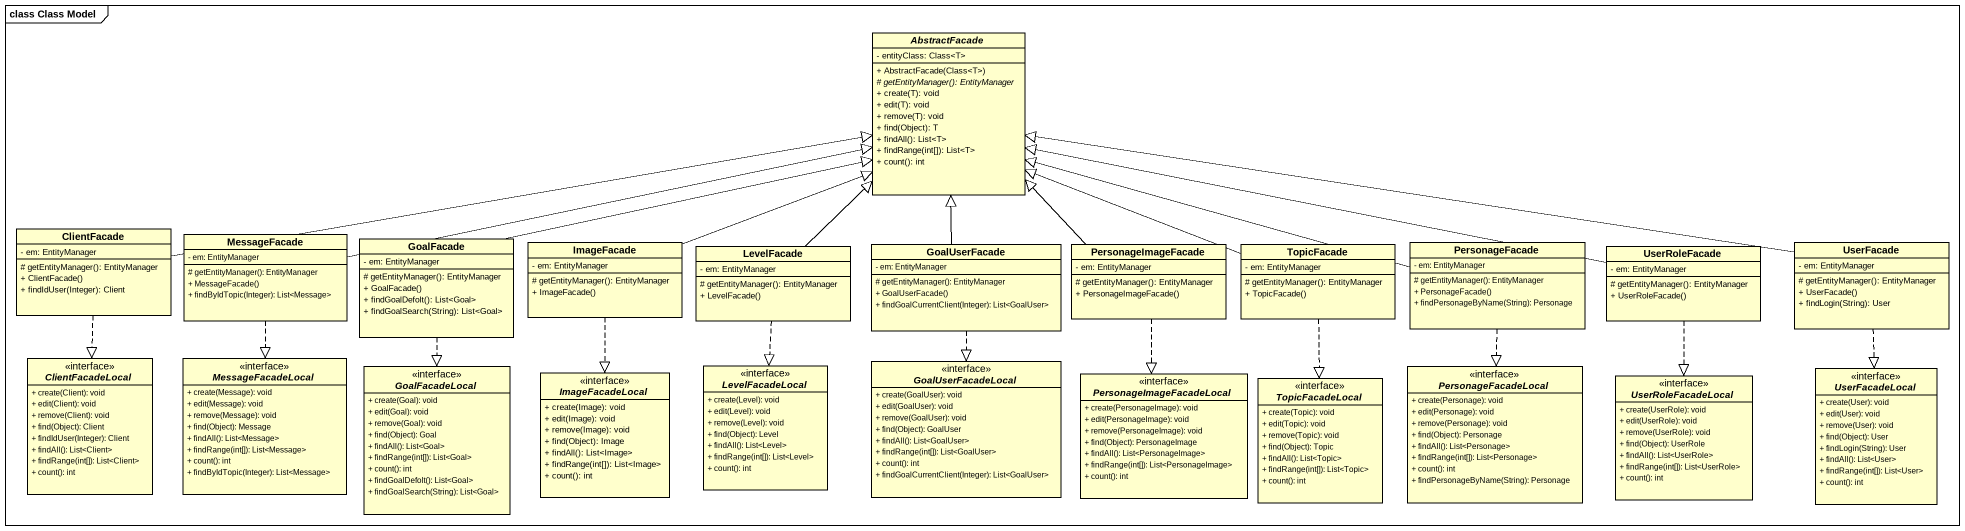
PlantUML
@startuml
mainframe class Class Model
hide circle
hide empty members
skinparam classAttributeIconSize 0
abstract class AbstractFacade {
  - entityClass: Class<T>
  + AbstractFacade(Class<T>)
  {abstract} # getEntityManager(): EntityManager
  + create(T): void
  + edit(T): void
  + remove(T): void
  + find(Object): T
  + findAll(): List<T>
  + findRange(int[]): List<T>
  + count(): int
}
class ClientFacade {
  - em: EntityManager
  # getEntityManager(): EntityManager
  + ClientFacade()
  + findIdUser(Integer): Client
}
class MessageFacade {
  - em: EntityManager
  # getEntityManager(): EntityManager
  + MessageFacade()
  + findByIdTopic(Integer): List<Message>
}
class GoalFacade {
  - em: EntityManager
  # getEntityManager(): EntityManager
  + GoalFacade()
  + findGoalDefolt(): List<Goal>
  + findGoalSearch(String): List<Goal>
}
class ImageFacade {
  - em: EntityManager
  # getEntityManager(): EntityManager
  + ImageFacade()
}
class LevelFacade {
  - em: EntityManager
  # getEntityManager(): EntityManager
  + LevelFacade()
}
class GoalUserFacade {
  - em: EntityManager
  # getEntityManager(): EntityManager
  + GoalUserFacade()
  + findGoalCurrentClient(Integer): List<GoalUser>
}
class PersonageImageFacade {
  - em: EntityManager
  # getEntityManager(): EntityManager
  + PersonageImageFacade()
}
class TopicFacade {
  - em: EntityManager
  # getEntityManager(): EntityManager
  + TopicFacade()
}
class PersonageFacade {
  - em: EntityManager
  # getEntityManager(): EntityManager
  + PersonageFacade()
  + findPersonageByName(String): Personage
}
class UserRoleFacade {
  - em: EntityManager
  # getEntityManager(): EntityManager
  + UserRoleFacade()
}
class UserFacade {
  - em: EntityManager
  # getEntityManager(): EntityManager
  + UserFacade()
  + findLogin(String): User
}
interface ClientFacadeLocal <<interface>> {
  + create(Client): void
  + edit(Client): void
  + remove(Client): void
  + find(Object): Client
  + findIdUser(Integer): Client
  + findAll(): List<Client>
  + findRange(int[]): List<Client>
  + count(): int
}
interface MessageFacadeLocal <<interface>> {
  + create(Message): void
  + edit(Message): void
  + remove(Message): void
  + find(Object): Message
  + findAll(): List<Message>
  + findRange(int[]): List<Message>
  + count(): int
  + findByIdTopic(Integer): List<Message>
}
interface GoalFacadeLocal <<interface>> {
  + create(Goal): void
  + edit(Goal): void
  + remove(Goal): void
  + find(Object): Goal
  + findAll(): List<Goal>
  + findRange(int[]): List<Goal>
  + count(): int
  + findGoalDefolt(): List<Goal>
  + findGoalSearch(String): List<Goal>
}
interface ImageFacadeLocal <<interface>> {
  + create(Image): void
  + edit(Image): void
  + remove(Image): void
  + find(Object): Image
  + findAll(): List<Image>
  + findRange(int[]): List<Image>
  + count(): int
}
interface LevelFacadeLocal <<interface>> {
  + create(Level): void
  + edit(Level): void
  + remove(Level): void
  + find(Object): Level
  + findAll(): List<Level>
  + findRange(int[]): List<Level>
  + count(): int
}
interface GoalUserFacadeLocal <<interface>> {
  + create(GoalUser): void
  + edit(GoalUser): void
  + remove(GoalUser): void
  + find(Object): GoalUser
  + findAll(): List<GoalUser>
  + findRange(int[]): List<GoalUser>
  + count(): int
  + findGoalCurrentClient(Integer): List<GoalUser>
}
interface PersonageImageFacadeLocal {
  + create(PersonageImage): void
  + edit(PersonageImage): void
  + remove(PersonageImage): void
  + find(Object): PersonageImage
  + findAll(): List<PersonageImage>
  + findRange(int[]): List<PersonageImage>
  + count(): int
}
interface PersonageFacadeLocal {
  + create(Personage): void
  + edit(Personage): void
  + remove(Personage): void
  + find(Object): Personage
  + findAll(): List<Personage>
  + findRange(int[]): List<Personage>
  + count(): int
  + findPersonageByName(String): Personage
}
interface UserFacadeLocal <<interface>> {
  + create(User): void
  + edit(User): void
  + remove(User): void
  + find(Object): User
  + findLogin(String): User
  + findAll(): List<User>
  + findRange(int[]): List<User>
  + count(): int
}
interface TopicFacadeLocal <<interface>> {
  + create(Topic): void
  + edit(Topic): void
  + remove(Topic): void
  + find(Object): Topic
  + findAll(): List<Topic>
  + findRange(int[]): List<Topic>
  + count(): int
}
interface UserRoleFacadeLocal <<interface>> {
  + create(UserRole): void
  + edit(UserRole): void
  + remove(UserRole): void
  + find(Object): UserRole
  + findAll(): List<UserRole>
  + findRange(int[]): List<UserRole>
  + count(): int
}
ClientFacade -right-|> AbstractFacade
ClientFacade ..|> ClientFacadeLocal
MessageFacade -right-|> AbstractFacade
MessageFacade ..|> MessageFacadeLocal
GoalFacade -right-|> AbstractFacade
GoalFacade ..|> GoalFacadeLocal
ImageFacade -right-|> AbstractFacade
ImageFacade ..|> ImageFacadeLocal
LevelFacade -up-|> AbstractFacade
LevelFacade ..|> LevelFacadeLocal
GoalUserFacade -up-|> AbstractFacade
GoalUserFacade ..|> GoalUserFacadeLocal
PersonageImageFacade -up-|> AbstractFacade
PersonageImageFacade ..|> PersonageImageFacadeLocal
TopicFacade -left-|> AbstractFacade
TopicFacade ..|> TopicFacadeLocal
PersonageFacade -left-|> AbstractFacade
PersonageFacade ..|> PersonageFacadeLocal
UserRoleFacade -left-|> AbstractFacade
UserRoleFacade ..|> UserRoleFacadeLocal
UserFacade -left-|> AbstractFacade
UserFacade ..|> UserFacadeLocal
@enduml
